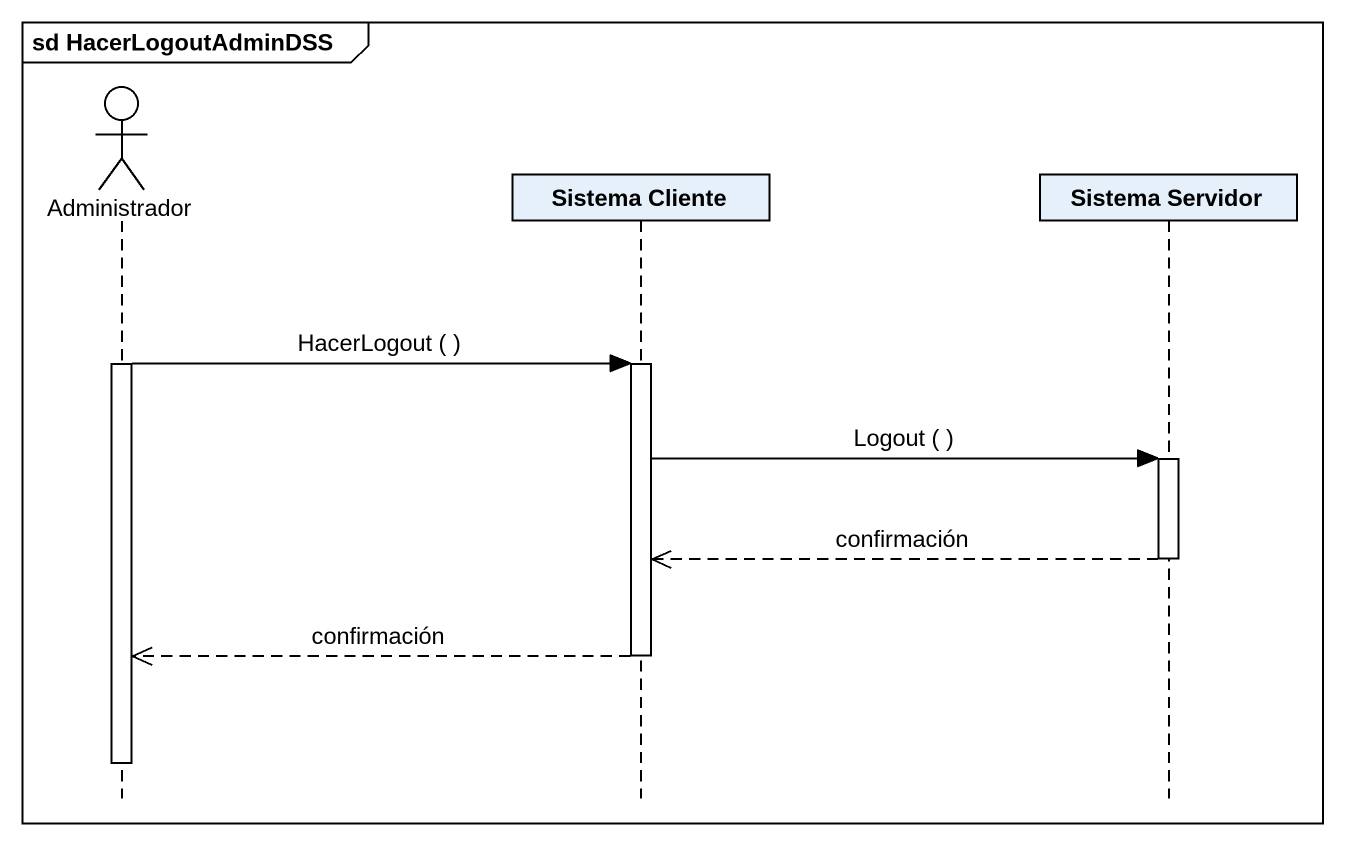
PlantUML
@startuml
mainframe sd HacerLogoutAdminDSS
hide footbox
actor Administrador
participant "Sistema Cliente" as Sistema_Cliente
participant "Sistema Servidor" as Sistema_Servidor

activate Administrador
Administrador -> Sistema_Cliente : HacerLogout ( )
activate Sistema_Cliente
Sistema_Cliente -> Sistema_Servidor : Logout ( )
activate Sistema_Servidor
Sistema_Servidor -->> Sistema_Cliente : confirmación
deactivate Sistema_Servidor
Sistema_Cliente -->> Administrador : confirmación
deactivate Sistema_Cliente
deactivate Administrador
@enduml
